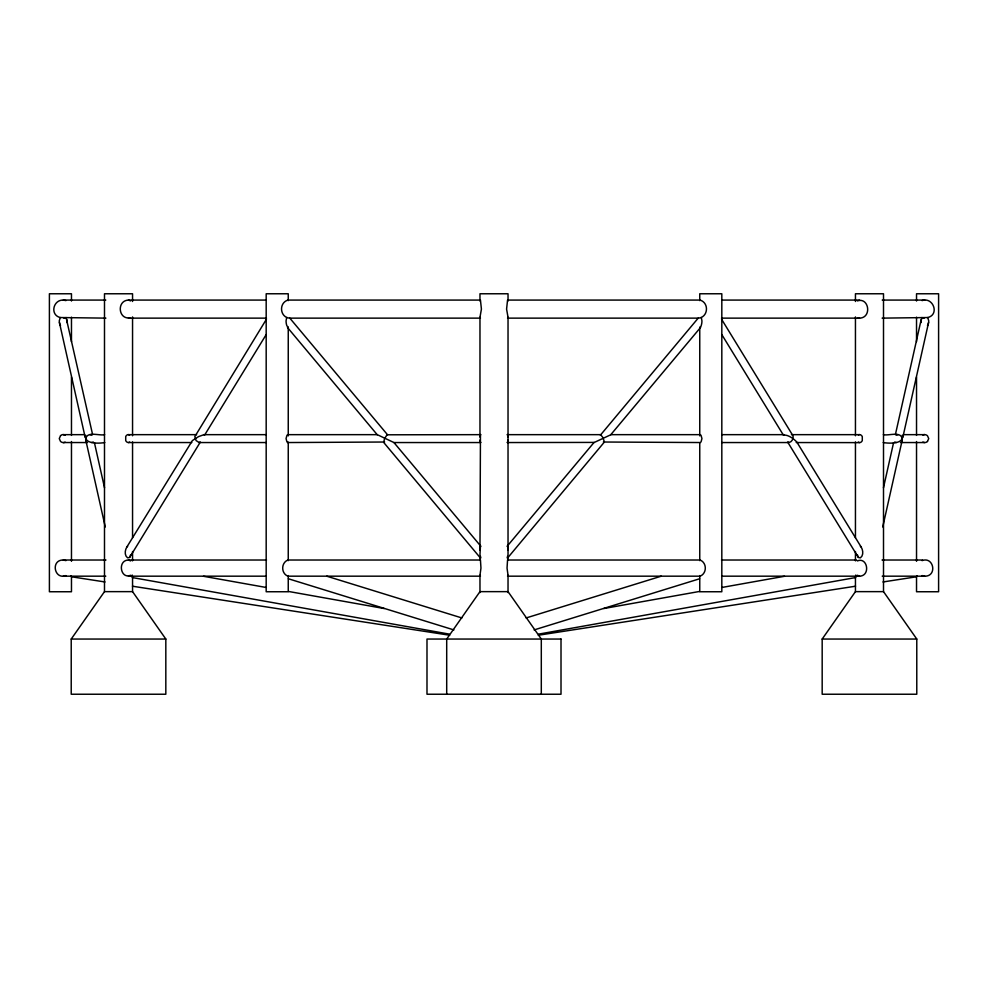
<?xml version="1.0" encoding="UTF-8"?>
<svg xmlns="http://www.w3.org/2000/svg" width="988" height="988" viewBox="0 0 988 988"><rect width="100%" height="100%" fill="white"/><g stroke="black" fill="none" stroke-linecap="round" stroke-linejoin="round"><path stroke-width="1.48" d="M882.729 526.987L902.316 439.623C901.859 430.533 888.496 436.103 883.383 434.658M480.835 557.874L479.97 554.663L480.452 545.882M508.03 317.284L507.548 318.136L698.195 318.136C708.038 317.642 709.594 303.057 700.122 300.08L507.548 300.08L506.585 309.108L508.03 317.284L508.03 554.663L507.165 557.874M479.97 550.254L480.452 434.658L387.024 434.794L384.591 438.598L383.665 442.414L480.316 557.874M508.03 440.043L507.548 442.55A3.977 1.519 -90 0 1 507.165 442.414M921.903 317.543L921.112 320.89A10.078 7.99 -90 0 0 921.224 322.508M507.548 442.55L594.072 442.414L507.165 546.253M594.06 442.55L610.708 434.794L700.517 327.497L701.221 325.521A10.078 6.138 -90 0 0 701.937 320.89L701.332 317.543M698.195 318.136L600.371 435.189M883.247 442.55C888.126 443.451 904.39 444.563 902.353 435.189M132.256 575.053L132.009 576.239M130.675 554.663L129.65 557.417L127.625 557.874C124.253 555.491 124.859 550.143 126.872 546.994L192.401 440.574L198.514 436.634L203.973 434.658L266.365 434.658M507.684 557.874L604.409 442.019L602.927 437.585L600.655 434.658L507.548 434.658L508.03 437.153M883.47 487.776L893.584 442.636M895.4 434.584L921.224 319.396M902.773 437.585L928.584 322.508M902.316 439.623L901.538 441.389M288.138 442.019L287.879 442.55A3.989 1.531 90 0 1 286.804 441.389L286.063 438.598L286.804 435.819A3.989 1.531 -90 0 1 287.879 434.658L377.268 434.658L393.94 442.55L480.452 442.55A3.977 1.519 -90 0 0 480.835 442.414M508.03 575.263L507.548 576.177L700.122 576.177C707.038 573.435 707.038 562.765 700.122 560.023L507.548 560.023L507.042 568.1L508.03 575.263L508.03 592.553M699.862 435.189L700.122 434.658A3.989 1.531 -90 0 1 701.196 435.819L701.937 438.598L701.221 441.303A3.989 1.531 90 0 1 700.122 442.538L603.384 442.019M479.97 317.284L481.415 309.108L480.452 300.08L287.879 300.08C278.418 303.057 279.962 317.642 289.805 318.136L480.452 318.136L479.97 317.284L479.97 437.153M479.97 575.263L480.958 568.1L480.452 560.023L287.879 560.023C280.963 562.765 280.963 573.435 287.879 576.177L480.452 576.177L479.97 575.263L479.97 592.553M288.014 327.497L286.779 325.521A10.078 6.138 90 0 1 286.063 320.89L286.668 317.543M927.497 325.67L927.559 325.521A10.078 9.991 -90 0 0 928.732 320.89L927.744 317.543L882.123 318.136M266.464 319.173L194.821 436.634L196.093 440.574L199.144 442.55L266.365 442.55M129.65 557.417L200.366 442.019L199.144 442.55M266.192 334.586L204.553 435.189L203.973 434.658M85.647 435.189C83.61 444.563 99.874 443.451 104.753 442.55M132.639 591.75L165.823 639.051L165.823 694.231L71.222 694.231L71.222 639.051L104.407 591.75M479.884 591.75L446.7 639.051L446.7 694.231M883.593 591.75L916.778 639.051L916.778 694.231L822.177 694.231L822.177 639.051L855.361 591.75M105.877 318.136L60.256 317.543L59.268 320.89A10.078 9.991 90 0 0 60.441 325.521L60.503 325.67M60.503 435.819L59.268 438.598L60.503 441.389A3.989 3.964 -90 0 0 63.294 442.538L87.5 442.55M927.497 441.389L928.732 438.598L927.497 435.819A3.989 3.964 -90 0 0 924.706 434.658L903.748 434.658M917.148 575.757L916.531 576.782L882.976 581.969M287.879 576.177L288.249 575.584L288.249 591.75L266.18 591.75L266.18 293.769L288.249 293.769L288.249 300.599L287.879 300.08M700.122 300.08L699.751 300.599L699.751 293.769L721.82 293.769L721.82 591.75L699.751 591.75L699.751 575.584L700.122 576.177M700.122 560.023L699.751 560.616L699.751 442.834M126.872 546.994L127.625 546.253M384.616 442.019L287.879 442.55M65.998 317.642L63.812 318.136M130.675 575.263C120.462 579.623 117.177 560.282 128.44 560.023L266.513 560.023M857.325 300.92C869.008 296.82 872.182 317.803 859.56 318.136L721.536 318.136M857.325 560.937C867.513 556.577 870.848 575.918 859.56 576.177L721.648 576.177M93.317 442.019L91.711 442.55M896.215 435.189L898.055 434.658M65.949 575.584C54.142 580.08 50.512 559.714 63.294 560.023L105.963 560.023M922.051 300.599C932.944 296.585 939.959 314.555 927.744 317.543M922.051 560.616C933.858 556.121 937.489 576.486 924.706 576.177L882.21 576.177M526.122 617.957L661.244 576.189M534.1 629.924L699.603 578.77M721.536 319.173L792.623 435.189C794.525 438.017 791.005 443.921 787.634 442.019L858.35 557.417L860.375 557.874C863.747 555.491 863.142 550.143 861.128 546.994L796.81 442.019C793.66 438.647 787.695 434.312 783.447 435.189L721.808 334.586M266.352 300.08L128.44 300.08C116.535 300.587 118.214 319.692 129.885 317.827M603.804 608.534L699.442 591.466M722.216 587.403L784.46 576.288M538.695 634.111L855.806 577.523M538.312 635.235L855.522 586.217M104.617 434.658C99.504 436.103 86.141 430.533 85.684 439.623L105.271 526.987M105.79 300.08L63.294 300.08C53.117 299.636 49.684 314.962 60.256 317.543M721.648 300.08L859.56 300.08M882.21 300.08L924.706 300.08M128.44 318.136L266.464 318.136M84.252 434.658L63.294 434.658A3.989 3.693 -90 0 1 65.134 435.189M196.6 434.658L128.44 434.658A3.977 2.421 -90 0 1 129.65 435.189M610.732 434.658L700.122 434.658M721.635 434.658L784.027 434.658M791.4 434.658L859.56 434.658A3.977 3.162 -90 0 1 862.289 436.634L862.289 440.574A3.977 3.162 -90 0 1 859.56 442.624L796.229 442.55M128.44 434.584A3.977 3.162 -90 0 0 125.711 436.548L125.711 440.574A3.977 3.162 -90 0 0 128.44 442.538L191.771 442.55M721.635 442.55L788.856 442.55M900.5 442.55L924.706 442.55A3.989 3.964 -90 0 0 927.497 441.488M721.487 560.023L856.51 560.023M882.037 560.023L922.52 560.023M63.294 576.177L105.79 576.177M128.44 576.177L266.352 576.177M479.97 591.639L508.03 591.639M71.222 639.051L165.823 639.051M822.177 639.051L916.778 639.051M89.945 434.658L91.785 435.189M63.294 300.08L65.949 300.599M924.706 576.177L922.051 575.584M63.294 560.023L65.949 560.616M924.188 318.136L922.002 317.642M896.289 442.55L894.683 442.019M70.852 575.757L71.469 576.782L105.024 581.969M132.478 586.217L449.688 635.235M203.54 576.288L265.784 587.403M288.558 591.466L384.196 608.534M132.194 577.523L449.305 634.111M858.115 317.827L859.56 318.136M128.44 300.08L130.675 300.92M859.56 576.177L857.325 575.263M128.44 560.023L130.675 560.937M326.756 576.189L461.878 617.957M288.397 578.77L453.9 629.924M860.375 546.253L861.128 546.994M480.452 442.55L479.97 440.043M287.879 560.023L288.249 560.616L288.249 442.834M387.555 434.794L289.805 318.136M480.835 546.253L393.94 442.55M287.483 327.497L377.293 434.794M508.116 591.75L541.301 639.051L541.301 694.231M86.462 441.389L85.684 439.623M858.35 557.417L857.325 554.663M66.097 317.543L92.6 434.584M855.991 576.239L855.744 575.053M507.548 545.882L508.03 550.254M94.416 442.636L104.53 487.776M59.416 322.508L85.227 437.585M66.776 319.396L66.888 320.89A10.078 7.99 90 0 1 66.776 322.508M916.531 301.019L916.531 293.769L938.6 293.769L938.6 591.75L916.531 591.75L916.531 576.782M916.531 317.185L916.531 341.749M916.531 377.058L916.531 435.399M916.531 441.537L916.531 561.295M855.447 301.488L855.447 293.769L883.507 293.769L883.507 591.639L855.447 591.639L855.447 576.202M855.447 316.926L855.447 435.757M855.447 441.932L855.447 537.781M855.447 551.514L855.447 560.863M699.751 327.053L699.751 435.906M508.03 301.019L508.03 293.769L479.97 293.769L479.97 301.019M508.03 557.17L508.03 560.245M479.97 557.17L479.97 560.245M288.249 327.053L288.249 435.906M132.553 301.488L132.553 293.769L104.493 293.769L104.493 591.639L132.553 591.639L132.553 576.251M132.553 316.926L132.553 435.757M132.553 441.932L132.553 537.781M132.553 551.514L132.553 560.863M71.469 301.019L71.469 293.769L49.4 293.769L49.4 591.75L71.469 591.75L71.469 576.782M71.469 317.185L71.469 341.749M71.469 377.058L71.469 435.399M71.469 441.537L71.469 561.295M480.452 434.584A3.977 1.519 -90 0 1 480.835 434.708M507.165 434.708A3.977 1.519 -90 0 1 507.548 434.584M60.503 435.708A3.989 3.964 -90 0 1 63.294 434.559M65.134 442.118A3.989 3.693 -90 0 1 63.294 442.649M129.65 442.019A3.977 2.421 90 0 1 128.44 442.538M924.706 442.538A3.989 3.693 -90 0 1 922.866 442.019M922.866 435.091A3.989 3.693 -90 0 1 924.706 434.559M859.56 442.538A3.977 2.421 -90 0 1 858.35 442.019M858.35 435.103A3.977 2.421 -90 0 1 859.56 434.584M561.011 639.051L426.989 639.051L426.989 694.231L561.011 694.231L561.011 639.051"/></g></svg>
